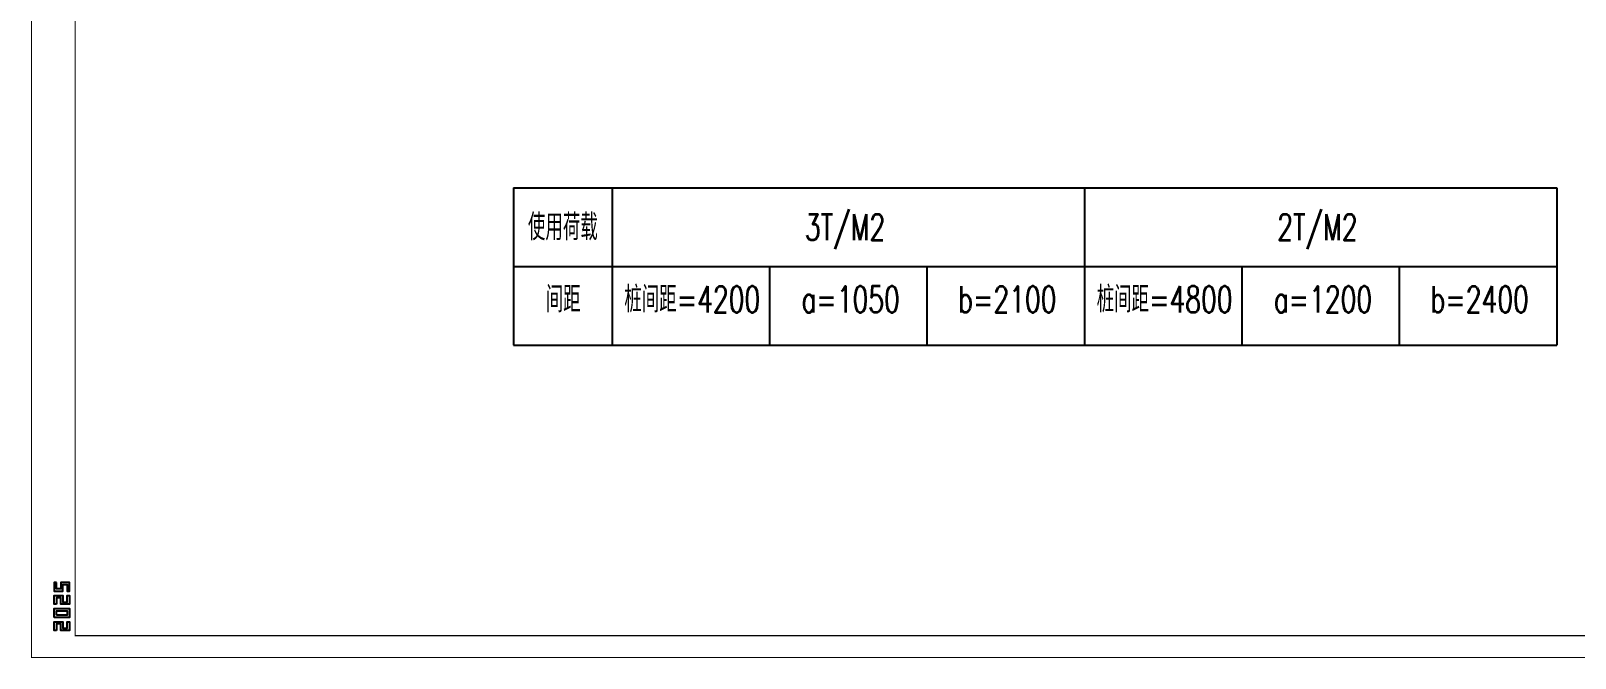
# Model space of a CAD drawing. Extents: x -1201378 to 2367219, y -619313 to 244905.
# Drawn here: x -177752 to -142454, y -619313 to -604980 of the extents above; entities that cross this region are included whole.
import ezdxf
from ezdxf.enums import TextEntityAlignment as Align

# ---------------------------------------------------------------- set-up
doc = ezdxf.new("R2010")
doc.units = 0
doc.header["$LTSCALE"] = 1000
doc.layers.get('0').update_dxf_attribs({"linetype": 'CONTINUOUS'})
doc.layers.get('Defpoints').update_dxf_attribs({"linetype": 'CONTINUOUS'})
doc.layers.add('0-cxFrame', color=155, linetype='CONTINUOUS')
doc.layers.add('S-SGJ', color=21, linetype='CONTINUOUS')
doc.layers.add('0-cxText', color=131, linetype='CONTINUOUS', lineweight=25)
doc.styles.add('cx_tuming', font='simhei.ttf')
doc.styles.add('cx_tuqian1', font='')
doc.styles.add('SS1', font='tj-romans1.shx', dxfattribs={"width": 0.7, "bigfont": 'tj-hztxt1.shx'})
doc.styles.add('黑体', font='simhei.ttf', dxfattribs={"width": 0.8})
doc.styles.get('cx_tuqian1').set_extended_font_data('SimSun')

# ---------------------------------------------------------------- blocks, each defined once
blk = doc.blocks.new('TK22.A0 L(Dragon)')
at = {"layer": '0-cxFrame', "color": 7, "const_width": 0.5}
blk.add_lwpolyline([(0, 0), (-1486, 0), (-1486, 841), (0, 841)], close=True, dxfattribs=at)
at = {"layer": '0-cxFrame', "const_width": 0.5}
blk.add_lwpolyline([(-80, 10), (-1466, 10), (-1466, 831), (-80, 831)], close=True, dxfattribs=at)
at = {"layer": 'Defpoints', "color": 2}
for points in [[(-1474.6, 34.37), (-1475.6, 34.37), (-1475.6, 30.37), (-1471.6, 30.37), (-1471.6, 33.37), (-1469.6, 33.37), (-1469.6, 30.37), (-1468.6, 30.37), (-1468.6, 34.37), (-1472.6, 34.37), (-1472.6, 31.37), (-1474.6, 31.37), (-1474.6, 34.37)], [(-1474.6, 24.37), (-1475.6, 24.37), (-1475.6, 28.37), (-1471.6, 28.37), (-1471.6, 25.37), (-1469.6, 25.37), (-1469.6, 28.37), (-1468.6, 28.37), (-1468.6, 24.37), (-1472.6, 24.37), (-1472.6, 27.37), (-1474.6, 27.37), (-1474.6, 24.37)], [(-1474.6, 12.37), (-1475.6, 12.37), (-1475.6, 16.37), (-1471.6, 16.37), (-1471.6, 13.37), (-1469.6, 13.37), (-1469.6, 16.37), (-1468.6, 16.37), (-1468.6, 12.37), (-1472.6, 12.37), (-1472.6, 15.37), (-1474.6, 15.37), (-1474.6, 12.37)]]:
    blk.add_lwpolyline(points, dxfattribs=at)
for points in [[(-1475.6, 18.37), (-1475.6, 22.37), (-1468.6, 22.37), (-1468.6, 18.37)], [(-1474.6, 19.37), (-1474.6, 21.37), (-1469.6, 21.37), (-1469.6, 19.37)]]:
    blk.add_lwpolyline(points, close=True, dxfattribs=at)
at = {"style": '黑体', "flags": 4}
blk.add_attdef('图幅', text='', height=3.3, dxfattribs=at).set_placement((-40, 3), align=Align.RIGHT)
at = {"layer": '0-cxText', "flags": 4}
for tag, height, style, p in [('建设单位', 3.5, 'cx_tuming', (-45, 240)), ('项目名称', 3.5, 'cx_tuming', (-45, 210)), ('子项名称', 3.5, 'cx_tuming', (-45, 180)), ('工程编号', 3.3, 'cx_tuqian1', (-35, 165)), ('图名1', 3.5, 'cx_tuming', (-45, 87)), ('图名2', 3.5, 'cx_tuming', (-45, 79)), ('图名3', 3.5, 'cx_tuming', (-45, 71)), ('出图日期', 3.3, 'cx_tuqian1', (-39, 60)), ('专业', 3.3, 'cx_tuqian1', (-55, 52)), ('图号', 3.3, 'cx_tuqian1', (-55, 44)), ('版次', 3.3, 'cx_tuqian1', (-20, 44))]:
    blk.add_attdef(tag, text='', height=height, dxfattribs=dict(at, style=style)).set_placement(p, align=Align.MIDDLE)
at = {"layer": 'Defpoints', "color": 6, "flags": 4}
for tag, height, style, p in [('tufu', 3.3, '黑体', (-12, 12)), ('dwfname', 4, 'cx_tuqian1', (-80, 3))]:
    blk.add_attdef(tag, text='', height=height, dxfattribs=dict(at, style=style)).set_placement(p, align=Align.RIGHT)

msp = doc.modelspace()

# ---------------------------------------------------------------- linework, layer by layer
at = {"layer": 'S-SGJ'}
for p, q in [((-166717.1, -608565.2), (-142873.1, -608565.2)), ((-166717.1, -608565.2), (-166717.1, -612165.2)), ((-164467.1, -608565.2), (-164467.1, -612165.2)), ((-153670.1, -608565.2), (-153670.1, -612165.2)), ((-142873.1, -608565.2), (-142873.1, -612165.2)), ((-166717.1, -610365.2), (-142873.1, -610365.2)), ((-160870.1, -610365.2), (-160870.1, -612165.2)), ((-157270.1, -610365.2), (-157270.1, -612165.2)), ((-150073.1, -610365.2), (-150073.1, -612165.2)), ((-146473.1, -610365.2), (-146473.1, -612165.2)), ((-166717.1, -612165.2), (-142873.1, -612165.2))]:
    msp.add_line(p, q, dxfattribs=at)

# ---------------------------------------------------------------- block references
at = {"layer": '0-cxFrame', "xscale": 50, "yscale": 50, "zscale": 50}
msp.add_blockref('TK22.A0 L(Dragon)', (-103439.2, -619300.1), dxfattribs=at)

# ---------------------------------------------------------------- texts
at = {"layer": 'S-SGJ', "style": 'SS1', "width": 0.7}
for s, p in [('使用荷载', (-165592.1, -609765.2)), ('3T/M2', (-159141.9, -609765.2)), ('2T/M2', (-148344.9, -609765.2)), ('间距', (-165585.6, -611415.2)), ('桩间距=4200', (-162634.1, -611415.2)), ('a=1050', (-159015.4, -611415.2)), ('b=2100', (-155434.1, -611415.2)), ('桩间距=4800', (-151837.1, -611415.2)), ('a=1200', (-148218.4, -611415.2)), ('b=2400', (-144637.1, -611415.2))]:
    msp.add_text(s, height=600, dxfattribs=at).set_placement(p, align=Align.CENTER)

doc.saveas('drawing.dxf')
